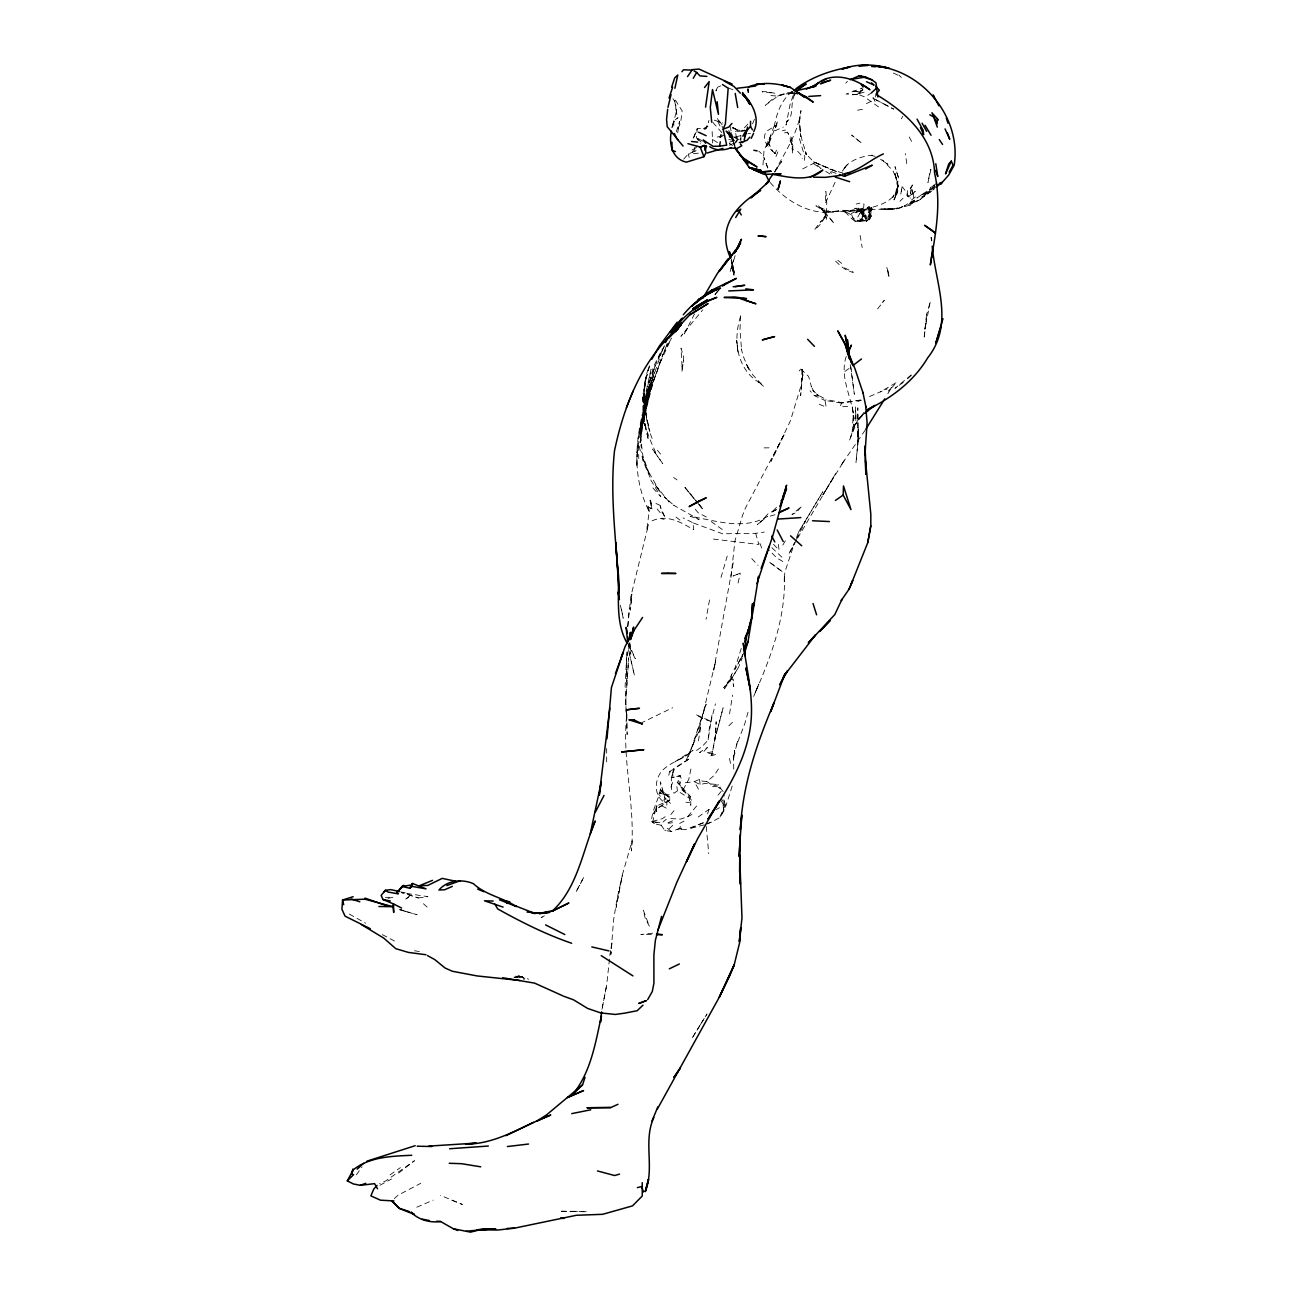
<?xml version="1.0" encoding="UTF-8"?>
<svg xmlns="http://www.w3.org/2000/svg" width="1297" height="1297" viewBox="0 0 1297 1297"><rect width="100%" height="100%" fill="white"/><g stroke="black" fill="none" stroke-linecap="round" stroke-linejoin="round"><path stroke-width="0.75" stroke-dasharray="5 3.75" d="M865.974 218.204L865.375 216.388L863.478 216.631L863.478 213.259L861.386 209.628L856.052 212.789L860.073 209.741L860.041 213.567M606.672 761.923L606.688 748.531M682.06 366.273L682.06 372.223L683.714 357.113L681.022 348.147L682.06 366.273L683.762 360.339M666.853 805.259L666.869 802.178L664.648 802.486L661.762 805.826L656.12 809.117L656.46 811.533L656.882 805.859L669.706 800.265L669.836 797.039L660.303 789.711L663.934 793.877L669.836 797.039L663.74 799.99L665.183 802.049L669.706 800.265L656.12 809.117L656.882 805.859L653.672 813.657L656.882 805.859M673.792 126.036L673.84 120.913L676.029 113.017L675.688 104.765L677.018 116.081L674.408 98.54L682.157 110.926L680.568 123.085L676.272 131.921L679.596 121.383L677.666 132.991M716.041 733L716.155 721.732L714.631 741.462L711.761 755.097L716.041 733L714.631 741.462M734.977 753.46L733.502 755.697L733.453 760.82L734.686 750.347L734.556 753.33L737.685 740.798L736.356 745.791L744.851 723.483L748.969 708.924M627.294 651.71L627.229 655.407L627.164 651.937M651.629 503.658L651.532 508.813L653.526 509.445L649.489 507.646L651.532 508.813L649.619 498.486L651.629 503.658L650.575 503.414M740.879 135.196L740.668 142.103L740.895 138.422M733.729 769.121L733.502 755.697M677.439 790.878L673.986 793.245L671.424 790.505L671.327 777.681L680.293 775.671L677.553 782.48L690.571 796.747L690.863 805.405L689.518 802.665L689.664 798.417L677.439 790.878L676.872 786.566M860.511 212.335L860.641 209.125L862.246 208.185L854.593 208.331L861.662 210.082L867.271 219.923L866.428 221.155L857.171 218.026L860.511 212.335L862.716 212.967L864.126 210.827L862.246 208.185L858.987 209.725L861.354 212.757L861.857 219.615L857.187 221.025L854.755 221.057L851.481 218.512L844.12 210.876L850.297 214.345L855.29 221.252L865.472 220.879L858.971 220.717L852.794 217.831L850.216 210.487L860.641 209.125L851.156 213.551M652.083 438.467C645.322 420.974 643.474 402.086 645.274 383.474L642.793 395.131L644.901 425.87L642.793 395.131L643.393 422.141L645.387 398.503L651.062 369.191L646.409 390.008L640.134 442.812L641.48 429.339L641.285 430.555L644.917 413.111L650.348 389.586L654.061 378.919L642.015 425.303L649.878 383.669L642.015 425.303L650.348 389.586L660.854 360.128L658.925 365.203L667.258 343.705L664.421 351.114L668.555 342.83M644.317 385.322L644.042 406.755L649.813 431.334C644.285 410.16 640.507 386.522 649.505 365.738L644.317 385.322L649.505 365.738M861.857 219.615L863.575 213.892L866.428 221.155L869.266 219.841L871.989 208.363L870.011 208.428L868.941 219.679L866.428 221.155L861.857 219.615L862.716 212.967L861.857 216.129L864.126 210.827L862.051 208.736M626.889 652.051L626.402 681.914L626.597 657.725L625.138 686.21L625.884 706.638M627.764 626.646L630.731 596.944L648.565 524.247L646.603 530.684L648.857 514.098L647.722 504.533L649.716 512.412C628.153 472.108 637.119 423.227 652.115 381.869L646.425 400.465L639.616 431.771L648.224 391.662L663.318 347.32M629.629 644.447L628.51 649.894L634.476 675.348L628.51 649.894L629.483 642.923M871.973 209.271L868.212 212.303L871.973 209.271L870.011 208.428L868.941 219.679L868.179 217.864M627.797 626.419L629.207 608.763M724.293 800.849L725.153 804.87L723.515 811.484L724.115 794.996M869.606 212.076L870.271 216.21L868.941 219.679L870.011 208.428L871.098 216.486L869.266 219.841L870.514 217.912L871.373 207.65L868.86 207.99L868.893 216.729L870.514 217.912M906.895 195.588L908.013 187.481M609.477 959.115L606.639 985.347L601.824 1010.12L606.639 985.347M930.954 169.453L927.939 182.601L930.452 169.437M656.363 373.585L662.962 354.211L649.003 394.466L651.207 386.328L644.82 409.657L648.095 396.574L651.207 386.328L640.313 435.37M722.056 135.682L716.528 137.32L720.175 137.433L720.451 134.693L725.477 135.342M863.559 208.541L864.013 204.083L860.203 203.045L856.215 204.051M729.562 713.885L732.513 695.176M804.416 160.374L804.821 156.791L798.693 136.153M934.894 185.73L932.656 190.416L922.167 195.815L921.972 197.339L930.127 191.891L921.972 197.339L926.253 192.151L932.656 190.416L934.813 188.47M709.508 599.96L706.054 619.269M733.227 562.655L713.739 670.144L715.798 660.562L698.645 731.735L686.226 760.301L691.301 750.477L686.713 755.584L675.218 761.598L692.987 750.298C683.746 759.458 669.722 761.793 661.13 771.893C654.32 781.021 653.98 796.115 664.648 802.486L665.183 802.049M680.309 826.319L679.596 828.994L681.671 828.978L677.164 829.432L682.53 827.599L671.181 831.442L664.826 830.437L661.227 825.265L661.519 823.206L666.301 819.315M730.941 577.473L734.913 541.076L742.37 515.882L745.272 508.375L784.815 433.279L771.034 461.327L790.408 420.86L801.335 384.69L802.065 368.429L802.924 375.514L802.097 369.175L802.956 371.574L800.735 369.078L799.292 370.91M711.956 715.263L708.049 740.49L709.378 727.828L715.441 703.817M609.833 955.565L610.676 950.215M610.952 948.431L612.071 941.314L610.903 954.381L613.562 920.011L617.177 898.189L622.365 875.297L616.124 907.478L622.074 875.718L632.125 840.861L631.428 850.913C635.66 804.772 621.49 759.685 626.873 713.512L627.132 734.556L625.738 701.645L628.705 657.757L625.738 701.645L626.564 716.43L626.029 708.6M937.164 182.974L930.273 187.611L929.576 191.988L926.966 193.804L921.827 194.518L916.882 198.003L923.253 193.788L929.576 191.988L933.078 187.676L937.504 185.747M698.402 740.911L700.964 725.704L697.964 735.545M672.786 773.093L673.548 768.618L690.361 758.161L674.635 768.602L672.786 773.093L672.9 777.503L671.327 777.681L672.786 773.093L669.56 771.537L668.214 778.411M902.161 186.525L900.669 194.631L902.161 186.525L904.982 190.319M639.081 434.025L642.258 417.115L646.798 402.897L642.599 417.78L643.458 414.165L636.908 453.058L638.124 438.791L642.258 417.115M707.886 126.052L702.066 129.376L705.763 128.841L707.886 126.052L708.632 122.291M661.227 825.265L654.385 823.741L652.748 821.601L656.104 807.674M629.207 646.457L629.969 642.777M868.86 207.99L869.33 206.288L867.255 207.715L869.525 213.908L868.893 216.729M835.106 182.31L825.216 203.516L825.865 191.453C827.551 206.645 828.151 219.485 814.403 229.909L820.239 222.127L824.697 218.399L825.541 214.345L826.902 220.441L823.952 210.827L825.946 215.497L821.65 208.25L834.393 223.651L818.602 205.915L823.871 211.233L815.926 205.753L830.161 211.751L823.644 210.795L833.874 211.914C808.712 215.351 784.523 199.933 769.008 181.11M690.944 768.991L688.788 779.254L683.681 788.803M643.879 416.499L644.609 413.127L640.734 440.105L641.302 447.335L640.734 438.483L642.858 455.587L649.602 475.14L642.193 456.447L646.733 468.72L660.659 492.876L654.612 484.138L669.122 501.988L664.226 496.735L674.521 505.927L673.565 505.149L699.148 519.611L690.247 516.255C715.133 520.502 744.008 530.716 767.532 516.384L757.335 524.458L762.166 520.859M738.058 583.066L740.295 573.128L733.097 576.014L740.295 573.128M824.697 218.399L825.249 215.934L820.239 222.127M693.149 138.244L697.397 128.419L705.763 128.841L708.989 120.41M846.244 356.416C839.062 377.557 852.502 398.066 853.993 419.077L852.226 405.653L854.074 426.664L853.199 414.813L852.129 432.858L853.831 427.556L849.34 440.672L857.268 421.103L863.964 412.365L852.761 428.302L857.852 420.341L862.424 415.721M870.449 211.622L871.373 207.65L871.989 208.363M673.419 122.388L671.506 129.262L673.84 120.913L678.007 117.654L673.419 122.388L673.84 120.913M721.002 577.457L727.212 556.056M707.578 813.965L708.973 809.441L714.355 810.609M692.322 746.975L706.152 704.239L690.896 749.682M735.14 255.671L730.065 271.965L733.502 260.097L732.529 272.824L732.529 263.842L734.102 275.256M732.189 786.079L726.142 805.275L719.722 817.694L707.595 823.952M875.216 97.048L876.221 93.854M691.463 800.2L679.725 784.798L681.46 779.4L680.293 775.671L672.9 777.503L672.884 774.828L669.56 771.537L674.635 768.602M864.369 213L862.181 214.443L864.369 213L865.261 215.415L862.181 214.443L861.386 209.628L865.796 209.838L853.88 212.757C868.666 206.726 888.332 206.904 896.973 191.178L892.774 197.371L897.524 187.741L897.8 181.191L896.794 192.296L893.973 199.949L897.848 188.081L897.702 183.315L896.794 192.296L897.848 188.081L894.671 171.82L898.221 186.233L897.573 192.621L894.979 198.392L898.221 186.233L896.146 177.689L896.567 178.986L892.855 170.491L882.219 160.017L887.975 164.411L880.517 159.255M861.386 209.628L896.551 208.898L910.137 205.039M670.922 787.182L673.175 780.632M776.433 150.095L775.168 153.63L771.699 150.257L775.168 153.63L772.704 150.711M794.915 94.438C789.549 102.739 794.785 115.255 786.776 122.015L787.376 120.443L786.063 125.063L790.084 104.311L794.413 91.909M796.569 537.428L798.547 532.159L822.801 491.758L798.547 532.159M741.252 648.419L735.188 667.566L724.504 688.885L732.546 676.499L723.742 687.621L730.081 681.136L738.528 667.29L742.289 657.968M658.146 359.253L665.118 344.58C654.628 363.922 647.852 385.031 644.269 406.707L648.16 388.646L646.068 398.617L655.066 365.786L648.905 384.025L653.461 366.824L662.183 349.152M861.03 400.319L841.542 403.124L840.067 406.788L850.54 406.415M866.428 221.155L869.022 219.225L870.271 216.21L869.412 211.719M752.536 123.88L754.659 118.773M753.67 696.457L758.826 684.103L754.886 693.376C771.342 656.233 786.177 616.107 784.328 574.895L784.263 581.834L784.847 572.155L794.591 542.697L788.706 554.241L796.763 539.763M775.963 156.483L779.205 148.798M744.365 652.213L735.059 669.236L742.549 654.547M660.092 362.674L670.76 339.749M693.911 137.401L697.397 128.419L696.311 137.531L700.688 143.886M717.598 87.191L715.928 90.903L717.598 87.191L720.759 85.894M769.251 142.946L777.795 120.751L774.812 129.343L776.838 124.885L766.332 131.451C761.404 139.152 767.37 146.253 772.817 151.36L768.716 143.302L769.867 147.128L767.013 138.666M683.73 159.126L688.204 154.035L692.468 152.219L694.462 148.15L697.138 145.896M796.407 539.13L805.534 521.264M860.738 211.865L861.662 210.082L855.485 208.541L860.738 211.865L867.271 219.923L866.98 216.583L858.387 208.152M901.415 118.838L902.761 116.276M740.198 660.124L742.743 655.309M694.543 313.858L684.362 333.913L687.102 328.708L680.941 336.296L702.796 309.805M797.655 538.125L835.479 473.794L822.979 494.789L844.525 460.111L841.088 465.234L865.796 429.226M669.447 341.857L671.603 338.031M912.618 193.837L910.851 187.66L910.494 193.626L910.154 188.892L912.488 185.049L912.618 193.837L908.354 196.852L915.26 191.389L912.618 193.837L910.494 193.626L907.381 196.722L907.252 191.68M857.187 221.025L860.381 220.912L862.521 217.231L865.261 215.415L863.478 216.631M774.698 171.723C784.02 154.116 795.58 136.704 799.827 117.038L799.163 124.561L800.962 110.553L799.39 120.378L800.573 136.558L799.811 124.447M776.481 507.354L771.277 512.623L777.941 508.748L768.278 513.531L760.934 521.799M782.821 545.113L786.014 539.633M926.253 192.151C922.556 201.7 912.131 202.51 904.22 206.093L911.126 201.554L914.693 200.224L910.008 203.289L918.665 200.257L910.332 203.24L912.65 202.527L911.126 201.554M822.979 494.789L827.162 487.769M887.845 393.688L891.947 386.846L888.623 391.062L896.746 382.339L880.323 391.889M910.154 188.892L912.488 185.049M730.081 681.136L738.528 667.29M723.921 810.901L719.722 817.694L725.153 804.87L721.1 798.206M718.052 795.158L722.283 789.986L718.392 787.441L721.181 787.149L722.786 790.1M774.649 172.193L781.572 161.541L774.05 172.517M718.441 768.926L714.177 775.476L706.849 781.54L702.066 781.07L699.521 779.302L694.268 781.637L684.751 782.821M895.87 192.799L896.973 191.178M356.416 1174.839L362.041 1166.943M714.987 294.792L717.144 291.922M869.022 219.225L871.098 216.486L870.011 208.428M842.256 171.188L847.508 164.492L843.358 169.177C849.827 160.001 861.646 156.224 872.346 155.235L869.914 155.202L875.167 156.337M658.519 794.331L664.502 788.803M877.583 308.913L884.327 300.369L880.306 304.584M718.181 290.463L714.825 294.662L720.208 288.647M670.857 814.548L676.077 808.096M736.566 138.422L735.383 131.5L741.349 131.094L747.964 123.993M670.792 818.569L680.422 819.104L687.523 816.818L698.321 803.978M861.727 88.666L862.862 89.704L856.944 94.454L846.098 94.081L863.413 87.612M869.655 210.681L870.514 209.725L864.467 210.082L862.1 211.946M909.991 205.461L912.65 202.527M706.816 741.495L701.985 746.699L694.3 752.001M845.725 83.17L847.46 81.338M862.862 89.704L856.944 94.454L860.576 92.038L860.251 89.315M913.591 197.614L913.461 193.026L915.228 197.16L910.526 200.711L910.105 197.728M797.542 91.163L792.483 96.27L795.239 93.595M899.923 201.278L903.02 198.263M672.721 825.297L668.133 829.804L664.826 830.437M911.256 374.849L895.027 388.306L904.836 381.302M792.094 91.455C781.572 99.869 776.611 113.196 774.325 126.085L774.909 124.074L766.397 146.431L769.089 141.94L771.375 134.969L764.046 150.144L762.831 167.232M775.152 126.49L776.838 124.885M728.849 725.785L734.167 720.71M849 211.606L850.216 210.487L860.641 209.125M920.351 199.252L932.656 190.416M907.56 378.821L911.613 375.092M394.304 1198.59L398.13 1195.153L420.747 1183.318M865.407 412.624L858.387 418.607L866.12 412.073M409.657 895.968L404.583 900.005L408.685 897.021M698.224 816.997L708.973 809.441M398.682 1173.055L414.489 1160.702L385.566 1181.016L379.599 1183.577M390.04 1174.871L400.384 1167.64M861.354 212.757L864.126 210.827M844.914 371.38L849.875 367.91M933.775 187.076L921.827 194.518L926.966 193.804M867.806 95.329L871.438 92.833M665.199 816.721L662.248 818.731L651.661 821.666C651.37 807.804 662.41 795.628 660.497 781.896L665.183 798.984L662.005 788.933M720.175 137.433L723.904 135.131M770.904 95.589L777.649 96.108L795.174 90.968M772.055 99.48L765.295 105.333L778.735 95.443L788.009 92.492M909.878 203.159L912.521 201.554L916.671 202.056L911.515 201.748L912.521 201.554M860.592 399.995L841.818 402.621L826.481 399.557L824.989 400.433L814.338 395.634L810.041 390.819M716.057 809.652L719.446 807.707M744.802 129.927L741.771 131.597L742.776 129.36L746.78 130.721L741.349 131.094M379.94 1185.247L391.548 1179.022M687.523 816.818L693.311 813.738M679.644 823.449L684.524 820.855M735.383 131.5L737.961 130.138L743.246 130.494M692.063 149.949L698.062 146.82M866.461 103.647L870.968 101.377L873.157 97.599L875.297 101.928M802.697 168.886L817.969 161.136M640.378 723.369L672.673 707.74M729.449 145.248L732.708 143.691M930.273 187.611L934.424 185.682M774.828 130.851L783.275 127.09M672.527 820.806L666.366 823.53L672.559 822.72M416.791 1207.199L433.214 1200.13M869.509 396.542L887.278 388.889M857.966 401.486L861.257 400.076M692.468 152.219L696.165 150.695M702.828 822.882L685.497 829.691L679.596 828.994M703.639 822.736L689.177 828.718L705.99 824.422M706.443 823.871L711.631 821.99M777.649 96.108L784.02 94.049L795.547 93.287M859.327 93.595L867.158 91.244M770.207 516.141L778.411 513.693M517.698 977.679L514.066 977.306L518.703 975.96L528.657 979.203M729.806 142.022L735.156 140.498M740.36 135.699L735.415 137.093L729.125 136.979L737.28 137.563L728.817 135.78L734.005 137.725M782.35 130.835L785.463 130.024M710.805 755.827L716.495 754.368L706.135 752.99L715.182 751.19M652.051 520.859C666.95 513.936 681.103 522.415 693.7 529.727L693.441 523.031L683.081 517.892M784.507 132.894L787.376 132.181L791.283 137.547L792.905 143.724L792.613 153.5L791.543 142.151L792.953 149.998L789.808 136.834L787.376 132.181M698.451 789.143L694.268 781.637L700.137 784.555L705.065 783.42L719.235 784.685L711.275 786.193L721.181 787.149M388.014 898.351L393.072 897.2L385.485 897.378M514.066 977.306L522.464 976.463L523.907 979.608L525.074 977.743L518.703 975.96L521.329 978.035M857.544 110.229L863.38 109.143M747.931 133.704L750.558 133.299M739.403 142.119L742.776 141.6L739.258 141.892M693.441 523.031L722.624 533.78L755.681 533.326L764.306 532.078M418.234 897.962L427.929 896.665L401.178 892.563L418.234 897.962L401.551 891.931M852.453 94.811L857.56 94.211M652.715 933.175L640.864 934.537L652.586 934.634M652.748 821.601L651.661 821.666L654.385 823.741M860.381 220.912L855.29 221.252M669.236 794.802L663.48 794.915L660.124 792.272M764.063 447.87L771.277 447.822M858.971 220.717L862.586 220.766M814.338 395.634L818.731 395.796L812.83 390.462L818.731 395.796L816.494 394.401L826.481 399.557M401.957 892.579L405.231 892.709M738.852 142.411L741.981 142.638M655.974 503.495L663.707 506.997M854.626 91.487L860.576 92.038L853.086 90.952M698.337 153.192L688.204 154.035L689.534 158.672M794.931 93.497L791.3 93.076L797.801 93.935L791.154 92.282L794.591 93.076M685.886 802.211L689.518 802.665M522.464 976.754L514.796 975.766L519.692 977.468M713.415 539.098L758.826 544.481L755.681 533.326M728.736 139.541L733.551 140.254M414.456 950.766L419.888 951.593M841.542 403.124L824.989 400.433L826.221 407.209L817.775 403.659M661.762 805.826L669.236 809.652M665.685 794.623L668.749 797.185L665.685 794.623L658.471 793.018L660.254 796.407M661.081 518.605L664.113 519.367M399.2 909.602L417.131 914.758L400.222 909.748M714.177 120.118L722.834 122.972M843.018 173.117L830.193 169.259L813.219 161.72L837.797 172.096L813.754 161.898L805.324 153.289L806.718 154.765L802.227 141.308L800.038 129.862M835.998 173.312L829.205 170.864L831.604 173.344M859.635 94.94L864.305 96.74L878.734 107.051M732.319 127.949L737.961 130.138L732.837 127.511M400.935 909.667L406.35 911.807M451.859 1200.211L462.38 1204.459L440.348 1195.299M728.314 87.888L733.032 89.866M867.255 207.715L869.249 208.59L869.525 213.908M893.309 73.054L899.988 76.069M726.158 130.608L729.206 135.05L735.853 138.131M732.918 127.755L737.961 130.138M844.509 267.83L853.329 272.289C844.898 271.154 838.981 264.329 833.177 258.752M706.362 517.033L698.208 512.769L693.457 507.095M382.323 934.634L395.39 941.492M727.163 133.153L739.177 139.671M349.347 914.077L365.705 923.237M702.585 141.065L696.311 137.531L701.288 142.248M782.821 561.488L776.725 557.905L768.067 548.988M825.767 171.415L830.485 174.236M681.865 789.857L690.571 796.747M813.559 163.714L821.05 168.594L813.754 161.898M712.15 131.597L712.491 139.346L718.651 143.432M706.849 781.54L711.08 784.442M518.703 975.96L521.297 977.776M711.113 521.524L723.159 530.133M673.629 477.474L677.018 479.922M675.964 517.065L680.374 520.421M732.513 145.637L729.352 143.156L730.016 146.302M837.797 260.227L843.18 264.701M800.735 369.078L808.598 376.389L811.533 387.025L810.852 385.533L814.013 391.905M758.81 151.165L761.404 153.532M423.406 903.717L427.67 907.608M771.845 547.691L782.123 557.386M721.083 800.719L724.05 805.761M666.901 799.86L671.619 804.48M898.918 75.048L901.318 77.447M729.206 135.05L733.308 139.233M773.466 544.318L779.075 550.09L778.232 543.394M797.671 151.246L800.865 154.716L802.292 158.623M751.79 558.618L757.983 565.395M698.337 503.658L703.039 509.445L685.011 487.575L697.154 502.215M652.926 487.964L660.822 496.702L650.235 479.015M683.924 791.154L677.553 782.48M725.704 131.127L733.194 139.638M712.799 122.372L723.304 134.304M671.181 831.442L665.945 827M685.011 487.575L697.883 503.204M699.18 504.76L703.039 509.445M657.19 509.056L660.254 512.769M657.433 450.254L661.519 455.328M720.646 788.349L723.142 791.478M734.167 140.189L727.714 131.662L731.573 137.725L729.011 132.278L731.816 138.811L728.622 129.797L735.383 146.35M722.072 124.674L717.128 118.14L723.207 128.29M790.019 140.789L792.467 144.405M672.9 98.653L674.683 101.296M909.197 136.979L912.569 143.156M649.975 477.231L642.712 460.046L641.318 451.778M629.11 646.863L635.303 658.714L629.158 644.528M717.889 121.594L719.948 125.955M655.698 452.507C648.338 436.457 640.977 419.174 643.798 401.113L646.263 416.078L644.674 398.325M767.808 167.994L763.868 157.472L767.792 167.832M759.896 543.394L763.139 551.387M734.297 145.361L730.389 129.781M733.778 143.4L734.913 147.08M729.968 125.922L734.41 145.41M731.313 135.326L733.194 141.568M906.733 163.584L905.436 153.581M731.184 260.049L735.042 275.694M640.361 451.097L638.643 444.06L638.756 458.538M627.975 642.696L630.764 654.239L630.569 644.269M731.184 259.108L735.123 275.888M620.371 605.245L623.208 618.247L621.02 607.012M729.498 758.453L731.135 766.365M731.395 674.878L733.729 686.518L733.194 679.125M678.996 781.216L679.725 784.798M731.281 261.443L733.891 275.159M860.122 235.405L862.181 247.516M850.248 364.635L854.366 394.32L850.67 365.235M869.039 207.147L869.249 208.59M706.265 826.481L708.729 853.637M694.381 147.436L694.884 151.101M699.521 779.302L700.137 784.555M931.457 240.545L931.133 237.302L931.473 240.869M723.142 804.902L723.515 811.484M931.765 240.902L931.57 237.367L931.651 241.21M712.491 139.346L712.62 142.994M857.884 435.468L857.787 444.806L857.787 407.858L858.322 438.451L855.971 462.916L858.322 438.451L858.225 426.908L857.884 435.468M636.908 459.43L636.746 466.855L637.865 445.503L636.908 459.43M631.363 599.425L630.423 610.109L631.834 594.107L631.363 599.425M644.739 384.82L643.717 396.201L646.019 375.676L644.739 384.82M802.584 374.995L800.638 395.569L802.584 374.995M740.717 315.755L739.971 329.73L741.576 350.109L741.284 348.909L743.359 356.545L749.374 370.812L746.245 363.744L752.487 374.557L763.755 386.603L757.837 381.091L759.134 382.534C736.307 368.786 732.951 339.198 740.717 315.755M926.512 314.749L924.031 338.744L926.496 317.96L924.891 329.227L930.387 301.261L926.512 314.749M641.626 421.152L639.859 433.198L643.215 413.305L641.626 421.152M723.061 707.951L716.43 733.453L723.061 707.951M648.581 391.532L646.506 399.265L654.369 372.336L648.581 391.532M579.386 885.575L575.803 892.401L584.023 876.804L579.386 885.575M700.299 1024.792L691.771 1038.686L706.995 1013.962L700.299 1024.792M801.092 506.916L796.601 512.202L791.948 514.601L801.092 506.916M707.319 747.607L703.412 751.968L699.456 752.455L707.319 747.607M544.4 915.795L541.157 917.628L544.432 915.779M902.809 206.612L896.162 209.125L880.647 208.947L894.087 208.849L902.809 206.612M853.896 210.844L846.617 212.238L840.197 211.2L861.954 210.211L853.896 210.844M838.267 210.827L827.632 212.124L849.6 210.438L838.267 210.827M889.807 209.044L884.116 209.676L894.087 208.849L889.807 209.044M766.543 91.617L762.15 91.811L774.974 93.303L766.543 91.617M574.993 1211.317L559.493 1211.22L586.974 1211.787L574.993 1211.317M659.914 822.687L651.661 821.666L659.914 822.687M711.015 721.375L703.055 718.878L695.841 714.582L711.015 721.375M885.851 104.976L873.238 98.345L893.698 109.126L885.851 104.976M861.03 142.702L851.724 135.115L861.03 142.702M781.961 571.426L768.845 561.698L781.961 571.426M662.702 463.548L652.553 449.167L662.702 463.548M664.453 516.174L661.292 511.05L660.173 506.041L664.453 516.174M649.359 926.22L645.241 918.438L643.247 910.072L649.359 926.22M806.053 153.484L805.275 151.765L806.75 156.483L806.053 153.484M898.578 177.981L894.995 166.648L898.578 177.981M888.445 272.192L886.678 267.214L889.077 277.915L888.445 272.192M648.046 438.305L643.685 419.044L648.046 438.305M737.944 352.119L736.631 340.219L737.944 352.119M855.825 415.575L855.485 406.869L855.874 421.476L855.825 415.575"/><path stroke-width="1.5" d="M752.471 129.797L750.509 126.49L750.558 121.302M937.245 119.032L937.18 123.815L931.927 112.774L938.461 120.005M865.115 446.233L865.812 474.102L865.115 446.233L864.953 454.858L867.109 422.773L865.683 405.993M849.097 589.081L852.632 580.667L849.097 589.081L841.299 600.446L841.964 599.344L834.798 614.583L808.307 642.874L815.618 634.784L784.993 674.586L787.392 670.971L779.74 684.897L784.928 673.937L770.71 711.567L773.823 703.201C756.394 744.478 742.759 784.717 740.263 829.885L741.868 815.067L739.987 840.813L739.582 870.725L740.376 884.246L739.63 854.755L741.981 917.936L739.29 941.671L740.684 927.825M843.163 495.081L843.488 485.921L850.978 509.624L843.163 495.081L835.398 500.447M606.996 738.771L611.422 687.556L622.982 652.91L615.427 673.597M671.408 131.159C668.668 143.675 672.154 159.109 686.437 162.157L703.914 156.726L705.941 152.819L704.92 145.767L700.267 147.112L687.929 143.643M739.987 840.813L739.16 856.36L740.311 834.571M740.749 927.874L739.776 942.027L734.199 964.871L729.644 975.96L719.381 997.053L657.514 1108.773M629.758 639.389L630.326 632.304L630.455 638.286M599.214 795.11L609.833 707.984M851.335 583.763L867.774 542.632L870.806 525.788L870.822 514.196L865.488 460.613M667.663 109.272L666.561 119.437L667.225 126.717L677.877 139.703M601.63 1011.855L600.462 1022.247L601.419 1015.859C595.501 1042.901 590.848 1072.116 572.982 1094.117L582.531 1084.859L585.044 1077.353M412.154 886.402L412.495 883.468L426.048 888.85L412.154 886.402L409.755 888.234L401.989 886.467L397.06 892.417L398.374 893.876L387.998 892.028L385.404 890.293L383.734 892.028M757.724 580.764L758.664 576.192L748.045 641.529L745.289 650.51M839.402 174.544L844.509 176.376L844.85 173.668C859.506 170.458 870.157 159.79 883.37 153.921M745.143 641.269L745.872 635.789L745.029 655.812L743.262 643.199C746.813 671.684 754.773 700.202 750.055 729.06C744.673 762.523 726.515 791.559 707.951 819.185L719.235 801.027L697.737 838.478L686.486 861.694L694.479 844.023L676.904 882.171L658.017 929.884M745.013 642.599L748.531 629.483L744.786 638.643M931.911 254.65L930.338 264.961C935.38 234.449 941.719 203.856 934.57 173.02C933.532 137.109 905.079 111.655 876.383 94.649M705.568 107.116L709.183 81.581L704.53 87.531M931.57 257.146L932.738 248.894M599.327 795.174L601.014 783.696M751.757 614.292L752.309 610.53L751.595 618.361L747.526 633.633L750.898 619.95M705.698 143.254L703.217 140.044L713.139 146.334L719.576 146.139L720.305 141.876M642.226 1182.637L642.258 1195.996L632.498 1205.886L602.602 1214.316L576.387 1215.273L514.471 1228.162L497.626 1230.042L477.037 1229.767L490.412 1228.875L466.336 1231.242M867.774 542.632L870.806 525.788M747.769 89.947L747.947 88.974L748.304 92.379M552.198 911.159L568.67 903.069L552.198 911.159C577.36 888.169 582.58 851.318 595.193 820.952L590.248 833.874L601.305 781.783M630.747 638.999L633.617 627.035L631.412 636.746M630.731 639.081L631.866 633.552L633.957 630.407L625.105 646.506L621.02 658.26M754.141 602.554L752.957 608.488M744.138 140.108L747.575 127.138M674.878 88.309L677.812 74.999L674.732 77.869L671.635 87.191M667.955 107.408L671.019 94.616M932.219 246.171C935.413 283.978 954.722 323.91 927.631 357.923C913.639 381.48 891.396 398.001 867.109 409.868L874.924 405.361L866.12 412.073M661.583 916.363L655.342 940.471L653.883 955.046L653.915 983.207L652.31 991.459L647.673 999.63M645.306 1191.473L648.516 1179.297L645.306 1191.473C654.92 1167.689 642.858 1141.214 653.85 1117.528M756.913 583.715L773.077 534.883L786.598 485.24L780.081 506.624L786.533 488.839L782.561 497.351M942.968 318.657L935.753 343.267L940.957 326.568M753.735 131.629C760.188 118.562 752.827 104.246 743.813 94.535L749.909 104.425L742.581 92.46M670.549 335.777L681.201 324.72L665.637 340.673L678.688 328.206C642.177 358.475 624.003 405.572 614.502 450.789C610.287 490.477 614.843 530.489 617.81 570.129L617.064 560.32M629.985 639.324L631.866 633.552L642.566 617.469M669.041 98.053L672.608 87.272M761.112 568.491L769.121 546.248M657.838 1106.892L651.872 1121.321M744.462 136.801L746.78 130.721L750.509 126.49M735.707 217.523L740.798 209.125L737.15 211.281M411.911 884.927L412.495 883.468L409.755 888.234L411.911 884.927L401.989 886.467L403.805 885.348L397.06 892.417M630.293 639.583L633.228 632.239M633.066 391.11L626.435 407.582M744.9 648.97L748.045 641.529M719.576 146.139L726.709 145.151L723.126 129.181L725.396 123.864L728.184 88.228L722.445 84.516M847.638 353.886L851.416 345.099L847.444 353.043M737.312 248.084L741.462 239.232L735.172 252.461M751.222 138.293L753.541 133.445M665.474 342.538L667.112 339.247M595.274 812.279L604.045 795.369M377.524 1188.765L374.557 1183.658L360.274 1185.328L353.384 1183.95L347.304 1180.87L353.206 1169.845C369.758 1156.681 391.629 1156.243 411.765 1155.27M736.761 248.651L719.089 271.495L738.982 246.187L735.318 251.683M702.731 298.423L717.387 273.424L727.844 259.076M742.808 136.201L745.045 132.148M949.145 172.161L953.019 165.238L951.317 161.12L948.723 164.022L945.529 173.911L951.317 161.12M737.912 247.597L740.636 242.734L734.394 253.061M651.775 359.253L659.006 346.526L677.18 322.126M693.263 78.258L696.651 72.454L694.09 70.978M884.781 398.828L865.796 429.226M675.624 331.675L680.471 324.445M735.448 142.621L737.571 139.411M687.523 76.62L691.966 70.135L683.47 69.795L681.963 71.708M772.963 174.09L765.895 184.433L769.024 181.321L750.85 197.874L760.658 190.286C735.545 205.996 716.414 227.559 730.665 258.233M668.733 337.787L681.8 322.596L668.733 337.787C679.255 318.965 696.505 304.373 716.868 297.353L707.951 301.001L693.846 309.691L699.667 305.654L696.829 307.843M677.05 324.428L675.04 327.136L682.417 318.041M939.287 183.299L941.979 182.423L940.665 184.158L948.756 174.982L954.17 165.254C961.726 117.249 922.07 69.616 874.162 65.92L879.804 66.812M674.894 326.471L670.371 332.048L675.397 326.082M799.26 89.136L801.433 86.494L799.487 88.828M679.158 321.591L681.671 318.608M675.088 330.508L689.777 314.831L707.822 303.774L689.777 314.831M731.946 123.442L728.833 127.041L723.126 129.181M935.98 187.141L938.331 184.482M746.796 140.546L749.812 137.19M377.038 1185.409L373.795 1189.009L370.877 1195.85L380.459 1200.179L393.915 1200.925M683.276 314.782C693.311 302.931 705.503 292.863 720.5 288.112L707.497 293.706L691.398 306.384L711.794 290.106L736.356 278.385L724.131 285M347.304 1180.87L353.659 1174.547M642.972 1005.191L637.151 1010.736L624.603 1013.168L615.362 1014.449L600.868 1012.957L587.687 1008.45L573.501 999.809L563.952 996.339M865.326 412.981L868.212 410.225L865.407 412.624M795.985 88.682C811.468 77.107 830.745 70.33 849.892 67.039L842.029 69.065C857.09 63.618 873.967 63.893 889.191 68.287L883.549 67.395M871.438 92.833L876.788 87.985L875.929 82.749L872.006 79.928L859.376 75.729L850.265 79.668M357.21 1169.164L363.484 1163.36M722.51 286.118L725.59 283.459M582.531 1084.859L546.54 1114.885L536.731 1121.192L550.739 1115.031C522.675 1125.828 496.8 1144.213 465.558 1144.165L476.226 1143.079L428.772 1146.11M936.434 186.963L941.979 182.423M852.81 365.592L861.484 358.977M800.962 87.742L806.15 83.948L793.796 90.66M711.794 290.106L703.379 296.202M810.69 87.385L818.974 82.749L815.294 85.343C831.085 70.508 854.804 77.869 869.914 89.752L862.878 85.099M810.349 177.251L822.833 170.053C809.263 182.553 788.835 177.105 772.509 174.333M865.618 169.015L872.216 165.189L844.509 176.376M741.981 142.638L746.099 140.53M821.552 81.273L825.93 79.052M506.025 1135.653L533.456 1122.359M669.301 968.843L679.385 963.979M704.271 145.28L700.267 147.112L703.914 156.726M779.205 512.396L789.014 507.938L779.189 512.591M610.838 1107.541L587.201 1107.751L610.838 1107.541L618.02 1104.282M452.296 886.402L444.66 889.758L438.937 890.034C447.173 880.29 462.072 878.718 473.389 883.679C485.662 895.108 502.701 897.573 516.336 906.538L499.475 899.81L509.834 901.788M806.296 89.136L812.976 86.283M432.533 880.355L419.515 885.673L427.799 885.446L442.196 878.377L455.587 881.23M460.37 880.679L446.865 885.559M360.274 1185.328L365.738 1183.318M722.948 148.377L707.27 152.997M366.97 1161.155L415.202 1145.689M748.677 86.834C761.971 81.581 777.016 83.057 790.343 87.45L781.945 85.051L790.57 87.499L805.048 97.453M353.141 896.697L342.586 900.005L341.905 909.229L345.083 916.185L370.294 928.717M619.544 1174.109L614.616 1175.536L597.479 1170.948M795.174 90.968L815.943 86.153L810.058 87.564M637.362 1187.614L641.561 1186.577L643.571 1191.992M539.471 913.542L554.257 910.251M571.766 1113.62L590.767 1109.794M737.036 88.277L755.535 86.088M851.902 79.263L865.585 77.026L871.762 79.701M735.221 286.734L744.202 285.34M842.466 174.171L849.697 173.117M539.357 913.72L549.701 912.277L534.591 913.331L549.701 912.277M840.44 175.403L825.346 177.349L813.43 177.186M733.145 286.75L744.77 285.275M399.719 891.542L390.559 889.612L385.404 890.293L381.14 895.416L382.955 899.502L393.51 903.928L393.721 912.488L393.072 906.7L364.879 899.194L342.586 900.005L343.689 904.658M507.419 1146.548L528.511 1144.035M691.609 69.681L699.083 69.081L732.092 84.192L729.627 83.284M449.621 1148.753L488.337 1146.029M808.858 96.416L820.612 95.638M749.212 167.508L761.031 170.41L749.212 167.508L759.167 171.998L770.953 171.253L759.167 171.998L749.212 167.508L740.182 154.829L745.37 160.115L757.01 166.956L741.933 157.213L734.913 147.08M777.924 519.076L800.833 517.6M561.877 1218.434L564.195 1218.321L560.79 1217.818M477.037 1229.767L495.778 1228.94L480.62 1229.588L470.503 1232.15L453.285 1228.713L440.607 1221.531L436.765 1221.174M728.752 290.933L753.46 289.847L745.807 288.842M507.014 1228.454L514.471 1228.162M440.607 1221.531C430.182 1223.022 418.412 1219.893 411.084 1212.128L414.408 1214.478L399.054 1208.35L391.775 1200.876L399.492 1208.366L409.43 1211.593M876.221 93.854L879.382 90.239L875.621 86.218M775.979 173.96L781.086 173.911L764.063 174.365L752.746 169.096L762.604 173.052L759.167 171.998M656.493 934.683L662.362 934.732L656.574 933.808M378.935 906.49L393.072 906.7L393.51 903.928L401.584 908.062M417.212 1146.208L431.804 1146.532M493.168 901.058L484.478 900.799L503.123 907.106M449.232 1163.279L461.635 1163.701L480.733 1166.83M812.538 520.762L829.399 521.556M739.079 298.245L724.066 297.451L734.345 296.932L746.586 298.65L742.841 298.44M871.665 66.52L875.686 66.747M706.881 76.393L699.958 75.891L696.651 72.454M691.528 141.486L697.624 142.103M527.036 912.034L537.525 913.137M874.162 65.92L885.721 67.298M425.935 954.722L408.377 952.403L395.78 948.674L383.717 938.088L361.377 924.55M520.081 980.5L477.053 975.928L452.296 971.242L445.033 968L434.9 959.683L427.426 955.549M502.733 977.76L534.607 983.126L562.963 995.901M753.833 150.274L757.156 150.874M531.867 912.926L535.094 913.526L514.763 905.614M422.271 1219.164L429.064 1220.461M382.955 899.502L390.235 900.977M859.376 75.729L865.585 77.026M591.805 946.923L608.958 950.912M835.187 177.057L849.665 181.71M740.506 298.748L755.94 303.79L745.532 300.223M351.114 898.951L359.804 901.788M571.685 943.259C545.972 934.489 521.426 922.151 497.708 908.921L494.789 904.041M675.429 151.538L672.008 150.387L671.959 142.313M364.992 898.108L387.057 905.841M453.285 1228.713L457.679 1230.496M477.62 889.126L483.846 891.671M709.751 146.707C716.139 151.003 724.472 150.565 731.297 147.582L730.357 147.858L736.793 148.555L741.787 145.783L740.328 143.837M698.645 132.229L706.135 135.699M545.599 924.907L564.795 934.537M797.201 92.071L801.595 94.503M724.148 80.965L734.07 86.542L740.376 93.173M929.803 114.768L933.743 116.989L937.293 127.106M601.273 955.678L632.936 975.895M798.968 93.4L798.222 92.898L803.735 96.821M871.519 82.878L874.048 85.051L866.542 81.76M790.57 535.839L801.741 545.778M504.825 901.107L507.257 903.506M807.642 339.295L814.435 346.364M742.306 94.081L749.05 101.312L742.451 94.243M744.9 160.585L742.743 158.104L748.11 163.827M742.743 158.104L745.029 160.617M683.097 146.075L676.629 138.357L674.391 133.559M939.287 139.573L942.562 144.453M861.289 84.402L862.651 86.461M739.63 212.157L741.317 214.945M925.069 125.29L931.035 135.261M922.054 123.183L926.642 131.305M917.06 119.113L923.14 130.284L923.626 134.661L920.481 127.576M771.731 536.131L774.812 541.935M627.326 643.474C614.567 621.733 619.674 594.934 618.166 570.858L619.139 593.215L615.751 542.665L616.772 556.397M777.195 530.019L783.226 541.546M764.906 172.825L769.008 181.11M945.059 128.922L949.728 139.282L947.442 133.007M851.124 361.944L847.379 350.66L855.015 368.867L863.105 393.104M934.586 98.442L933.143 94.973L938.915 105.851M847.379 350.66L852.324 363.792L848.578 353.805M877.972 97.032L876.221 86.494M935.688 170.329L937.78 176.538L935.802 163.746M946.307 117.978L947.929 123.134M813.041 603.543L816.591 614.81M851.886 363.954L844.363 342.44L837.749 330.832L845.644 345.456L849.259 358.766M730.746 257.244L729.433 251.65L730.551 257.536M862.91 392.294L865.958 407.258M619.188 597.658L618.102 592.032L619.399 599.587M735.204 93.416L737.701 107.538M627.164 633.033L626.159 627.294L627.505 640.767M627.829 636.859L628.494 640.702M849.632 357.972L845.206 335.193L849.648 358.345L847.363 339.636L847.881 348.974M717.16 101.733L718.457 114.331L712.491 89.558L710.286 107.505L711.713 122.177M752.503 603.802L751.595 618.361L752.503 603.802M352.849 1169.294L351.909 1174.109L352.849 1169.294M780.356 181.175L778.135 189.119L780.356 181.175M706.508 146.221L705.065 150.241L704.92 145.767L706.508 146.221M734.199 964.871L719.381 997.053L734.199 964.871M680.244 1068.161L673.937 1077.321L680.244 1068.161M783.534 497.87L781.297 500.934L783.534 497.87M830.129 620.517L819.672 631.444L830.129 620.517M646.295 1000.619L638.886 1003.424L646.295 1000.619M696.959 305.816L692.598 309.043L707.578 299.802L696.959 305.816M706.103 294.97L698.143 299.753L713.512 291.031L706.103 294.97M699.115 500.966L689.129 506.624L706.233 497.772L699.115 500.966M824.552 81.841L820.515 83.786L830.615 80.203L824.552 81.841M573.728 1094.7L567.47 1097.554L583.569 1090.582L573.728 1094.7M769.089 337.966L762.279 339.927L774.601 336.604L769.089 337.966M632.223 708.973L626.775 709.832L639.453 708.324L632.223 708.973M643.636 749.747L621.782 751.92L643.636 749.747M764.225 83.786L755.843 84.564L764.225 83.786M864.596 65.417L858.792 65.807L867.936 65.369L864.596 65.417M667.971 573.355L661.535 573.42L675.932 573.452L667.971 573.355M633.811 719.803L628.899 719.819L642.404 724.018L633.811 719.803M762.085 236.167L757.999 235.957L766.089 236.67L762.085 236.167M805.956 96.61L801.449 94.697L813.219 102.123L805.956 96.61M931.992 230.396L924.583 225.305L935.429 233.152L931.992 230.396M741.933 157.213L736.129 149.512L741.933 157.213M748.515 680.195L745.872 667.906L750.347 689.842L748.515 680.195"/></g></svg>
